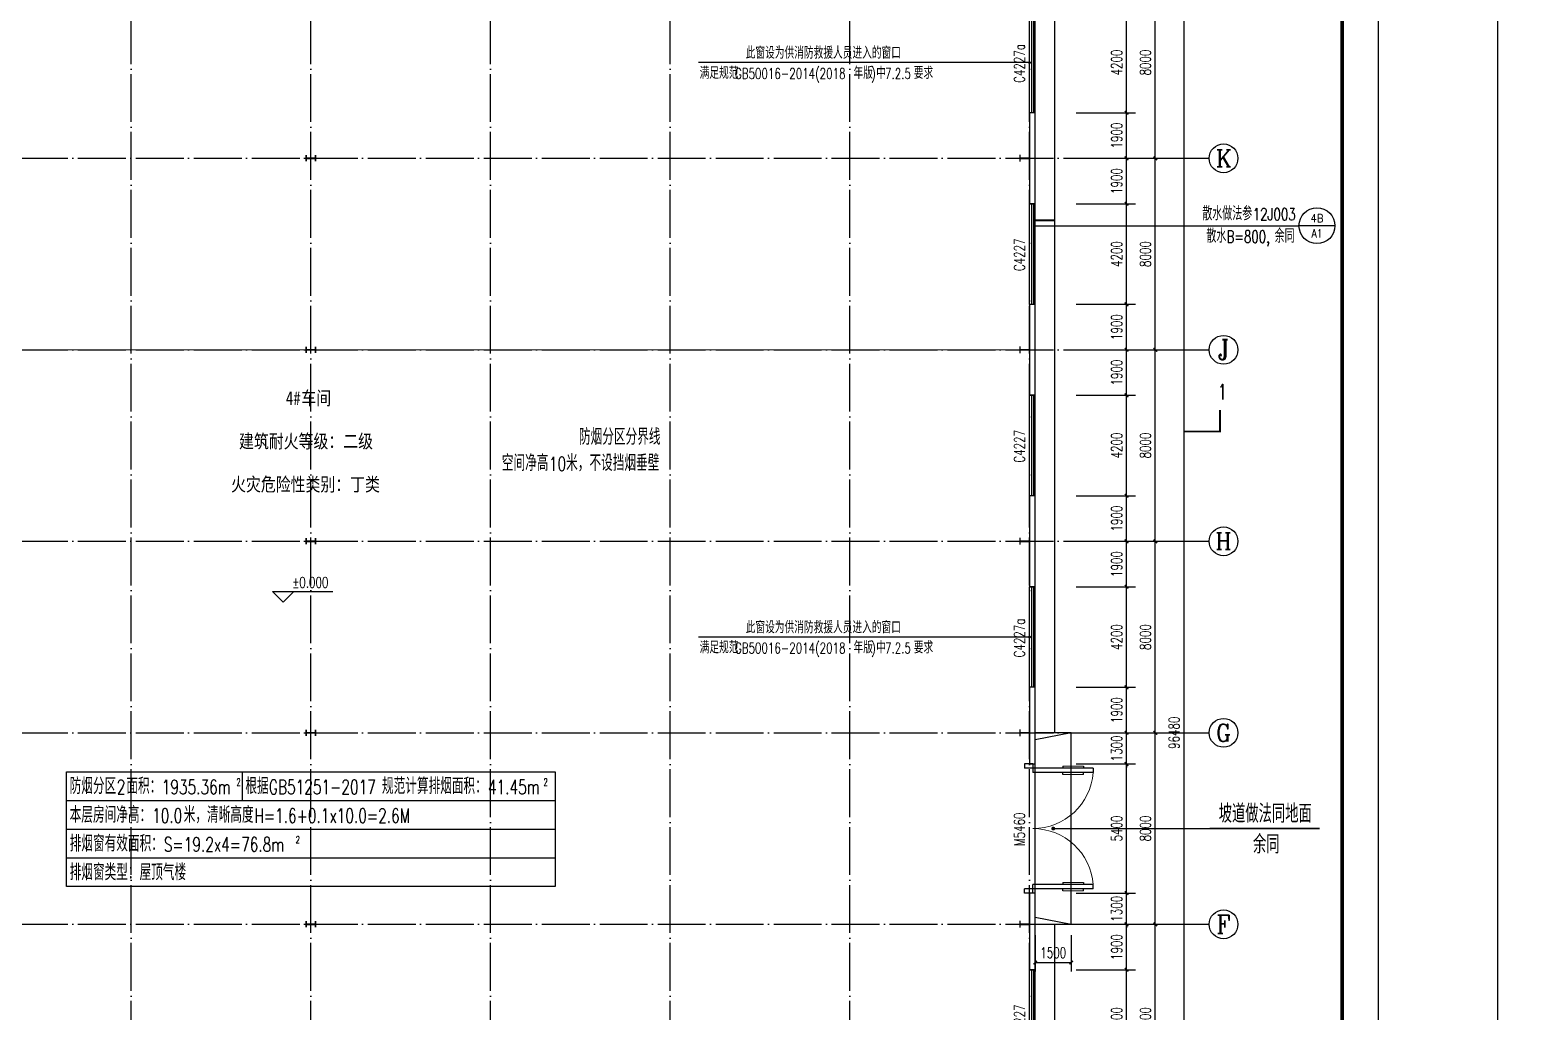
# Model space of a CAD drawing. Extents: x 14586673 to 15379323, y -344170 to -118775.
# Drawn here: x 14709900 to 14772514, y -267843 to -226859 of the extents above; entities that cross this region are included whole.
import ezdxf
from ezdxf.enums import TextEntityAlignment as Align

# ---------------------------------------------------------------- set-up
doc = ezdxf.new("R2010")
doc.units = 0
doc.header["$LTSCALE"] = 1000
doc.header["$MEASUREMENT"] = 0
doc.linetypes.add('DASH', pattern=[0.35, 0.25, -0.1])
doc.linetypes.add('DOTE', pattern=[2.42, 2, -0.2, 0.02, -0.2])
for name, color, linetype in [('AXIS', 3, 'Continuous'), ('AXIS_TEXT', 7, 'Continuous'), ('COLUMN', 2, 'Continuous'), ('DIM_ELEV', 3, 'Continuous'), ('DIM_IDEN', 3, 'Continuous'), ('DIM_LEAD', 3, 'Continuous'), ('DIM_SYMB', 3, 'Continuous'), ('DOTE', 1, 'DOTE'), ('PUB_DIM', 3, 'Continuous'), ('PUB_TEXT', 7, 'Continuous'), ('TK', 4, 'Continuous'), ('WALL-PARAPET', 6, 'Continuous'), ('WINDOW', 4, 'Continuous'), ('WINDOW_TEXT', 7, 'Continuous')]:
    doc.layers.add(name, color=color, linetype=linetype)
doc.styles.add('_TCH_AXIS', font='COMPLEX', dxfattribs={"bigfont": 'GBCBIG'})
doc.styles.add('_TCH_DIM', font='SIMPLEX', dxfattribs={"bigfont": 'GBCBIG'})
doc.styles.add('_TCH_DIM_T3', font='SIMPLEX', dxfattribs={"width": 0.705882, "bigfont": 'GBCBIG'})
doc.styles.add('_TCH_LABEL', font='COMPLEX', dxfattribs={"bigfont": 'GBCBIG'})
doc.styles.add('_TCH_WINDOW', font='SIMPLEX', dxfattribs={"height": 3.5, "bigfont": 'GBCBIG'})
doc.styles.add('COMPLEX', font='COMPLEX')
doc.styles.add('YAYA', font='', dxfattribs={"width": 0.8, "height": 1})
doc.styles.get('YAYA').set_extended_font_data('SimSun')
doc.dimstyles.new('_TCH_ARCH&&150', dxfattribs={"dimtxt": 446.25, "dimasz": 150, "dimexe": 375, "dimexo": 450, "dimgap": 189.375, "dimtad": 1, "dimdec": 0, "dimzin": 0, "dimdsep": 46, "dimtxsty": '_TCH_DIM_T3', "dimblk": 'ARCHTICK', "dimcen": 0.09, "dimclrt": 7, "dimazin": 2, "dimtfac": 1, "dimtdec": 0, "dimtix": 1, "dimtmove": 2, "dimatfit": 3, "dimfxl": 0, "dimtolj": 1, "dimtzin": 0, "dimarcsym": 0})

# ---------------------------------------------------------------- blocks, each defined once
blk = doc.blocks.new('A$C797E1D2B')
at = {"layer": 'COLUMN'}
h = blk.add_hatch(color=256, dxfattribs=at)
h.paths.add_polyline_path([(125, 400), (250, 400), (250, 388), (130, 388), (130, 200), (125, 200)])
h.paths.add_polyline_path([(0, 400), (125, 400), (125, 200), (120, 200), (120, 388), (0, 388)])
h.paths.add_polyline_path([(0, 12), (120, 12), (120, 200), (125, 200), (125, 0), (0, 0)])
h.paths.add_polyline_path([(125, 200), (130, 200), (130, 12), (250, 12), (250, 0), (125, 0)])
blk.add_lwpolyline([(250, 0), (250, 12), (130, 12), (130, 388), (250, 388), (250, 400), (0, 400), (0, 388), (120, 388), (120, 12), (0, 12), (0, 0)], close=True, dxfattribs=at)
blk = doc.blocks.new('GeYuanFrame_34052851', base_point=(20.09, 4.53))
at = {"layer": 'TK'}
blk.add_lwpolyline([(20.09, 4.53), (20.09, 598.53), (1071.09, 598.53), (1071.09, 4.53)], close=True, dxfattribs=at)
at = {"layer": 'TK', "const_width": 1}
blk.add_lwpolyline([(45.09, 588.53), (1061.09, 588.53), (1061.09, 14.53), (45.09, 14.53)], close=True, dxfattribs=at)
blk = doc.blocks.new('GeYuanFrame_70717211', base_point=(20.09, 4.53))
at = {"layer": 'TK'}
blk.add_lwpolyline([(20.09, 4.53), (20.09, 598.53), (1071.09, 598.53), (1071.09, 4.53)], close=True, dxfattribs=at)
blk = doc.blocks.new('_AXISO')
blk.add_circle((0, 0), 0.5)
at = {"layer": 'AXIS_TEXT', "style": 'COMPLEX', "width": 1.041667}
blk.add_attdef('A', text='', height=0.56, dxfattribs=at).set_placement((-0.25, -0.28), (0.25, -0.28), align=Align.FIT)
blk = doc.blocks.new('_ArchTick')
at = {"color": 0, "linetype": 'ByBlock', "const_width": 0.4}
blk.add_lwpolyline([(-0.5, -0.5), (0.5, 0.5)], dxfattribs=at)
blk = doc.blocks.new('*D60')
at = {"layer": 'AXIS', "color": 0, "lineweight": -2}
for p, q in [((14753573, -207980), (14758448, -207980)), ((14758073, -304460), (14758073, -207980)), ((14753573, -304460), (14758448, -304460))]:
    blk.add_line(p, q, dxfattribs=at)
at = {"layer": 'Defpoints', "color": 0}
for p in [(14753123, -207980), (14758073, -207980), (14753123, -304460)]:
    blk.add_point(p, dxfattribs=at)
at = {"layer": 'AXIS', "color": 0, "lineweight": -2, "xscale": 150, "yscale": 150, "zscale": 150}
for p, rotation in [((14758073, -207980), 90), ((14758073, -304460), 270)]:
    blk.add_blockref('_ArchTick', p, dxfattribs=dict(at, rotation=rotation))
at = {"layer": 'AXIS', "color": 7, "insert": (14757660, -256220), "char_height": 446.2, "attachment_point": 5, "rotation": 90, "style": '_TCH_DIM_T3'}
blk.add_mtext('\\A1;96480', dxfattribs=at)
blk = doc.blocks.new('*D66')
at = {"layer": 'AXIS', "color": 0, "lineweight": -2}
for p, q in [((14753573, -264220), (14757248, -264220)), ((14756873, -272220), (14756873, -264220)), ((14753573, -272220), (14757248, -272220))]:
    blk.add_line(p, q, dxfattribs=at)
at = {"layer": 'Defpoints', "color": 0}
for p in [(14753123, -264220), (14756873, -264220), (14753123, -272220)]:
    blk.add_point(p, dxfattribs=at)
at = {"layer": 'AXIS', "color": 0, "lineweight": -2, "xscale": 150, "yscale": 150, "zscale": 150}
for p, rotation in [((14756873, -264220), 90), ((14756873, -272220), 270)]:
    blk.add_blockref('_ArchTick', p, dxfattribs=dict(at, rotation=rotation))
at = {"layer": 'AXIS', "color": 7, "insert": (14756460, -268220), "char_height": 446.2, "attachment_point": 5, "rotation": 90, "style": '_TCH_DIM_T3'}
blk.add_mtext('\\A1;8000', dxfattribs=at)
blk = doc.blocks.new('*D67')
at = {"layer": 'AXIS', "color": 0, "lineweight": -2}
for p, q in [((14753573, -256220), (14757248, -256220)), ((14756873, -264220), (14756873, -256220)), ((14753573, -264220), (14757248, -264220))]:
    blk.add_line(p, q, dxfattribs=at)
at = {"layer": 'Defpoints', "color": 0}
for p in [(14753123, -256220), (14756873, -256220), (14753123, -264220)]:
    blk.add_point(p, dxfattribs=at)
at = {"layer": 'AXIS', "color": 0, "lineweight": -2, "xscale": 150, "yscale": 150, "zscale": 150}
for p, rotation in [((14756873, -256220), 90), ((14756873, -264220), 270)]:
    blk.add_blockref('_ArchTick', p, dxfattribs=dict(at, rotation=rotation))
at = {"layer": 'AXIS', "color": 7, "insert": (14756460, -260220), "char_height": 446.2, "attachment_point": 5, "rotation": 90, "style": '_TCH_DIM_T3'}
blk.add_mtext('\\A1;8000', dxfattribs=at)
blk = doc.blocks.new('*D68')
at = {"layer": 'AXIS', "color": 0, "lineweight": -2}
for p, q in [((14753573, -248220), (14757248, -248220)), ((14756873, -256220), (14756873, -248220)), ((14753573, -256220), (14757248, -256220))]:
    blk.add_line(p, q, dxfattribs=at)
at = {"layer": 'Defpoints', "color": 0}
for p in [(14753123, -248220), (14756873, -248220), (14753123, -256220)]:
    blk.add_point(p, dxfattribs=at)
at = {"layer": 'AXIS', "color": 0, "lineweight": -2, "xscale": 150, "yscale": 150, "zscale": 150}
for p, rotation in [((14756873, -248220), 90), ((14756873, -256220), 270)]:
    blk.add_blockref('_ArchTick', p, dxfattribs=dict(at, rotation=rotation))
at = {"layer": 'AXIS', "color": 7, "insert": (14756460, -252220), "char_height": 446.2, "attachment_point": 5, "rotation": 90, "style": '_TCH_DIM_T3'}
blk.add_mtext('\\A1;8000', dxfattribs=at)
blk = doc.blocks.new('*D69')
at = {"layer": 'AXIS', "color": 0, "lineweight": -2}
for p, q in [((14753573, -240220), (14757248, -240220)), ((14756873, -248220), (14756873, -240220)), ((14753573, -248220), (14757248, -248220))]:
    blk.add_line(p, q, dxfattribs=at)
at = {"layer": 'Defpoints', "color": 0}
for p in [(14753123, -240220), (14756873, -240220), (14753123, -248220)]:
    blk.add_point(p, dxfattribs=at)
at = {"layer": 'AXIS', "color": 0, "lineweight": -2, "xscale": 150, "yscale": 150, "zscale": 150}
for p, rotation in [((14756873, -240220), 90), ((14756873, -248220), 270)]:
    blk.add_blockref('_ArchTick', p, dxfattribs=dict(at, rotation=rotation))
at = {"layer": 'AXIS', "color": 7, "insert": (14756460, -244220), "char_height": 446.2, "attachment_point": 5, "rotation": 90, "style": '_TCH_DIM_T3'}
blk.add_mtext('\\A1;8000', dxfattribs=at)
blk = doc.blocks.new('*D70')
at = {"layer": 'AXIS', "color": 0, "lineweight": -2}
for p, q in [((14753573, -232220), (14757248, -232220)), ((14756873, -240220), (14756873, -232220)), ((14753573, -240220), (14757248, -240220))]:
    blk.add_line(p, q, dxfattribs=at)
at = {"layer": 'Defpoints', "color": 0}
for p in [(14753123, -232220), (14756873, -232220), (14753123, -240220)]:
    blk.add_point(p, dxfattribs=at)
at = {"layer": 'AXIS', "color": 0, "lineweight": -2, "xscale": 150, "yscale": 150, "zscale": 150}
for p, rotation in [((14756873, -232220), 90), ((14756873, -240220), 270)]:
    blk.add_blockref('_ArchTick', p, dxfattribs=dict(at, rotation=rotation))
at = {"layer": 'AXIS', "color": 7, "insert": (14756460, -236220), "char_height": 446.2, "attachment_point": 5, "rotation": 90, "style": '_TCH_DIM_T3'}
blk.add_mtext('\\A1;8000', dxfattribs=at)
blk = doc.blocks.new('*D71')
at = {"layer": 'AXIS', "color": 0, "lineweight": -2}
for p, q in [((14753573, -224220), (14757248, -224220)), ((14756873, -232220), (14756873, -224220)), ((14753573, -232220), (14757248, -232220))]:
    blk.add_line(p, q, dxfattribs=at)
at = {"layer": 'Defpoints', "color": 0}
for p in [(14753123, -224220), (14756873, -224220), (14753123, -232220)]:
    blk.add_point(p, dxfattribs=at)
at = {"layer": 'AXIS', "color": 0, "lineweight": -2, "xscale": 150, "yscale": 150, "zscale": 150}
for p, rotation in [((14756873, -224220), 90), ((14756873, -232220), 270)]:
    blk.add_blockref('_ArchTick', p, dxfattribs=dict(at, rotation=rotation))
at = {"layer": 'AXIS', "color": 7, "insert": (14756460, -228220), "char_height": 446.2, "attachment_point": 5, "rotation": 90, "style": '_TCH_DIM_T3'}
blk.add_mtext('\\A1;8000', dxfattribs=at)
blk = doc.blocks.new('$DorLib2D$00000011')
for p, q in [((-0.467, 0.471), (-0.467, -0.062)), ((-0.467, 0.471), (-0.433, 0.471)), ((-0.433, 0.471), (-0.433, 0.004)), ((0.433, 0.471), (0.433, 0.004)), ((0.467, 0.471), (0.433, 0.471)), ((0.467, 0.471), (0.467, -0.062)), ((-0.483, 0.396), (-0.467, 0.396)), ((-0.417, 0.396), (-0.433, 0.396)), ((0.417, 0.396), (0.433, 0.396)), ((0.483, 0.396), (0.467, 0.396)), ((-0.483, 0.235), (-0.467, 0.235)), ((-0.417, 0.235), (-0.433, 0.235)), ((0.417, 0.235), (0.433, 0.235)), ((0.483, 0.235), (0.467, 0.235)), ((-0.5, 0.004), (-0.433, 0.004)), ((-0.5, 0.004), (-0.5, -0.062)), ((0.5, 0.004), (0.433, 0.004)), ((0.5, 0.004), (0.5, -0.062)), ((-0.5, -0.062), (-0.467, -0.062)), ((0.5, -0.062), (0.467, -0.062))]:
    blk.add_line(p, q)
at = {"lineweight": 13}
for p, q in [((-0.483, 0.396), (-0.483, 0.235)), ((-0.417, 0.396), (-0.417, 0.235)), ((0.417, 0.396), (0.417, 0.235)), ((0.483, 0.396), (0.483, 0.235))]:
    blk.add_line(p, q, dxfattribs=at)
for centre, start, end in [((-0.467, 0.004), 0, 85.904), ((0.467, 0.004), 94.096, 180)]:
    blk.add_arc(centre, 0.467, start, end, dxfattribs=at)
blk = doc.blocks.new('$TCHSYS$WIN2D')
for p, q in [((-0.5, 0.5), (0.5, 0.5)), ((-0.5, 0.5), (-0.5, -0.5)), ((0.5, 0.5), (0.5, -0.5)), ((0.5, 0.167), (-0.5, 0.167)), ((0.5, -0.167), (-0.5, -0.167)), ((-0.5, -0.5), (0.5, -0.5))]:
    blk.add_line(p, q)
blk = doc.blocks.new('*D131')
at = {"layer": 'Defpoints', "color": 0}
for p in [(14751863, -264220), (14753363, -264220), (14753363, -265820)]:
    blk.add_point(p, dxfattribs=at)
at = {"layer": 'PUB_DIM', "color": 0, "lineweight": -2}
for p, q in [((14751863, -264670), (14751863, -266195)), ((14753363, -264670), (14753363, -266195)), ((14751863, -265820), (14753363, -265820))]:
    blk.add_line(p, q, dxfattribs=at)
at = {"layer": 'PUB_DIM', "color": 0, "lineweight": -2, "xscale": 150, "yscale": 150, "zscale": 150, "rotation": 180}
blk.add_blockref('_ArchTick', (14751863, -265820), dxfattribs=at)
at = {"layer": 'PUB_DIM', "color": 0, "lineweight": -2, "xscale": 150, "yscale": 150, "zscale": 150}
blk.add_blockref('_ArchTick', (14753363, -265820), dxfattribs=at)
at = {"layer": 'PUB_DIM', "color": 7, "insert": (14752613, -265408), "char_height": 446.2, "attachment_point": 5, "style": '_TCH_DIM_T3'}
blk.add_mtext('\\A1;1500', dxfattribs=at)
blk = doc.blocks.new('*D354')
at = {"layer": 'Defpoints', "color": 0}
for p in [(14753123, -266120), (14755673, -266120), (14753123, -270320)]:
    blk.add_point(p, dxfattribs=at)
at = {"layer": 'PUB_DIM', "color": 0, "lineweight": -2}
for p, q in [((14753573, -266120), (14756048, -266120)), ((14755673, -270320), (14755673, -266120)), ((14753573, -270320), (14756048, -270320))]:
    blk.add_line(p, q, dxfattribs=at)
at = {"layer": 'PUB_DIM', "color": 0, "lineweight": -2, "xscale": 150, "yscale": 150, "zscale": 150}
for p, rotation in [((14755673, -266120), 90), ((14755673, -270320), 270)]:
    blk.add_blockref('_ArchTick', p, dxfattribs=dict(at, rotation=rotation))
at = {"layer": 'PUB_DIM', "color": 7, "insert": (14755260, -268220), "char_height": 446.2, "attachment_point": 5, "rotation": 90, "style": '_TCH_DIM_T3'}
blk.add_mtext('\\A1;4200', dxfattribs=at)
blk = doc.blocks.new('*D355')
at = {"layer": 'Defpoints', "color": 0}
for p in [(14753123, -264220), (14755673, -264220), (14753123, -266120)]:
    blk.add_point(p, dxfattribs=at)
at = {"layer": 'PUB_DIM', "color": 0, "lineweight": -2}
for p, q in [((14753573, -264220), (14756048, -264220)), ((14755673, -266120), (14755673, -264220)), ((14753573, -266120), (14756048, -266120))]:
    blk.add_line(p, q, dxfattribs=at)
at = {"layer": 'PUB_DIM', "color": 0, "lineweight": -2, "xscale": 150, "yscale": 150, "zscale": 150}
for p, rotation in [((14755673, -264220), 90), ((14755673, -266120), 270)]:
    blk.add_blockref('_ArchTick', p, dxfattribs=dict(at, rotation=rotation))
at = {"layer": 'PUB_DIM', "color": 7, "insert": (14755260, -265170), "char_height": 446.2, "attachment_point": 5, "rotation": 90, "style": '_TCH_DIM_T3'}
blk.add_mtext('\\A1;1900', dxfattribs=at)
blk = doc.blocks.new('*D356')
at = {"layer": 'Defpoints', "color": 0}
for p in [(14753123, -262920), (14755673, -262920), (14753123, -264220)]:
    blk.add_point(p, dxfattribs=at)
at = {"layer": 'PUB_DIM', "color": 0, "lineweight": -2}
for p, q in [((14753573, -262920), (14756048, -262920)), ((14755673, -262920), (14755673, -262770)), ((14755673, -264220), (14755673, -262920)), ((14753573, -264220), (14756048, -264220)), ((14755673, -264220), (14755673, -264370))]:
    blk.add_line(p, q, dxfattribs=at)
at = {"layer": 'PUB_DIM', "color": 0, "lineweight": -2, "xscale": 150, "yscale": 150, "zscale": 150}
for p, rotation in [((14755673, -262920), 270), ((14755673, -264220), 90)]:
    blk.add_blockref('_ArchTick', p, dxfattribs=dict(at, rotation=rotation))
at = {"layer": 'PUB_DIM', "color": 7, "insert": (14755260, -263570), "char_height": 446.2, "attachment_point": 5, "rotation": 90, "style": '_TCH_DIM_T3'}
blk.add_mtext('\\A1;1300', dxfattribs=at)
blk = doc.blocks.new('*D357')
at = {"layer": 'Defpoints', "color": 0}
for p in [(14753123, -257520), (14755673, -257520), (14753123, -262920)]:
    blk.add_point(p, dxfattribs=at)
at = {"layer": 'PUB_DIM', "color": 0, "lineweight": -2}
for p, q in [((14753573, -257520), (14756048, -257520)), ((14755673, -262920), (14755673, -257520)), ((14753573, -262920), (14756048, -262920))]:
    blk.add_line(p, q, dxfattribs=at)
at = {"layer": 'PUB_DIM', "color": 0, "lineweight": -2, "xscale": 150, "yscale": 150, "zscale": 150}
for p, rotation in [((14755673, -257520), 90), ((14755673, -262920), 270)]:
    blk.add_blockref('_ArchTick', p, dxfattribs=dict(at, rotation=rotation))
at = {"layer": 'PUB_DIM', "color": 7, "insert": (14755260, -260220), "char_height": 446.2, "attachment_point": 5, "rotation": 90, "style": '_TCH_DIM_T3'}
blk.add_mtext('\\A1;5400', dxfattribs=at)
blk = doc.blocks.new('*D358')
at = {"layer": 'Defpoints', "color": 0}
for p in [(14753123, -256220), (14755673, -256220), (14753123, -257520)]:
    blk.add_point(p, dxfattribs=at)
at = {"layer": 'PUB_DIM', "color": 0, "lineweight": -2}
for p, q in [((14755673, -256220), (14755673, -256070)), ((14753573, -256220), (14756048, -256220)), ((14755673, -257520), (14755673, -256220)), ((14753573, -257520), (14756048, -257520)), ((14755673, -257520), (14755673, -257670))]:
    blk.add_line(p, q, dxfattribs=at)
at = {"layer": 'PUB_DIM', "color": 0, "lineweight": -2, "xscale": 150, "yscale": 150, "zscale": 150}
for p, rotation in [((14755673, -256220), 270), ((14755673, -257520), 90)]:
    blk.add_blockref('_ArchTick', p, dxfattribs=dict(at, rotation=rotation))
at = {"layer": 'PUB_DIM', "color": 7, "insert": (14755260, -256870), "char_height": 446.2, "attachment_point": 5, "rotation": 90, "style": '_TCH_DIM_T3'}
blk.add_mtext('\\A1;1300', dxfattribs=at)
blk = doc.blocks.new('*D359')
at = {"layer": 'Defpoints', "color": 0}
for p in [(14753123, -254320), (14755673, -254320), (14753123, -256220)]:
    blk.add_point(p, dxfattribs=at)
at = {"layer": 'PUB_DIM', "color": 0, "lineweight": -2}
for p, q in [((14753573, -254320), (14756048, -254320)), ((14755673, -256220), (14755673, -254320)), ((14753573, -256220), (14756048, -256220))]:
    blk.add_line(p, q, dxfattribs=at)
at = {"layer": 'PUB_DIM', "color": 0, "lineweight": -2, "xscale": 150, "yscale": 150, "zscale": 150}
for p, rotation in [((14755673, -254320), 90), ((14755673, -256220), 270)]:
    blk.add_blockref('_ArchTick', p, dxfattribs=dict(at, rotation=rotation))
at = {"layer": 'PUB_DIM', "color": 7, "insert": (14755260, -255270), "char_height": 446.2, "attachment_point": 5, "rotation": 90, "style": '_TCH_DIM_T3'}
blk.add_mtext('\\A1;1900', dxfattribs=at)
blk = doc.blocks.new('*D360')
at = {"layer": 'Defpoints', "color": 0}
for p in [(14753123, -250120), (14755673, -250120), (14753123, -254320)]:
    blk.add_point(p, dxfattribs=at)
at = {"layer": 'PUB_DIM', "color": 0, "lineweight": -2}
for p, q in [((14753573, -250120), (14756048, -250120)), ((14755673, -254320), (14755673, -250120)), ((14753573, -254320), (14756048, -254320))]:
    blk.add_line(p, q, dxfattribs=at)
at = {"layer": 'PUB_DIM', "color": 0, "lineweight": -2, "xscale": 150, "yscale": 150, "zscale": 150}
for p, rotation in [((14755673, -250120), 90), ((14755673, -254320), 270)]:
    blk.add_blockref('_ArchTick', p, dxfattribs=dict(at, rotation=rotation))
at = {"layer": 'PUB_DIM', "color": 7, "insert": (14755260, -252220), "char_height": 446.2, "attachment_point": 5, "rotation": 90, "style": '_TCH_DIM_T3'}
blk.add_mtext('\\A1;4200', dxfattribs=at)
blk = doc.blocks.new('*D361')
at = {"layer": 'Defpoints', "color": 0}
for p in [(14753123, -248220), (14755673, -248220), (14753123, -250120)]:
    blk.add_point(p, dxfattribs=at)
at = {"layer": 'PUB_DIM', "color": 0, "lineweight": -2}
for p, q in [((14753573, -248220), (14756048, -248220)), ((14755673, -250120), (14755673, -248220)), ((14753573, -250120), (14756048, -250120))]:
    blk.add_line(p, q, dxfattribs=at)
at = {"layer": 'PUB_DIM', "color": 0, "lineweight": -2, "xscale": 150, "yscale": 150, "zscale": 150}
for p, rotation in [((14755673, -248220), 90), ((14755673, -250120), 270)]:
    blk.add_blockref('_ArchTick', p, dxfattribs=dict(at, rotation=rotation))
at = {"layer": 'PUB_DIM', "color": 7, "insert": (14755260, -249170), "char_height": 446.2, "attachment_point": 5, "rotation": 90, "style": '_TCH_DIM_T3'}
blk.add_mtext('\\A1;1900', dxfattribs=at)
blk = doc.blocks.new('*D362')
at = {"layer": 'Defpoints', "color": 0}
for p in [(14753123, -246320), (14755673, -246320), (14753123, -248220)]:
    blk.add_point(p, dxfattribs=at)
at = {"layer": 'PUB_DIM', "color": 0, "lineweight": -2}
for p, q in [((14753573, -246320), (14756048, -246320)), ((14755673, -248220), (14755673, -246320)), ((14753573, -248220), (14756048, -248220))]:
    blk.add_line(p, q, dxfattribs=at)
at = {"layer": 'PUB_DIM', "color": 0, "lineweight": -2, "xscale": 150, "yscale": 150, "zscale": 150}
for p, rotation in [((14755673, -246320), 90), ((14755673, -248220), 270)]:
    blk.add_blockref('_ArchTick', p, dxfattribs=dict(at, rotation=rotation))
at = {"layer": 'PUB_DIM', "color": 7, "insert": (14755260, -247270), "char_height": 446.2, "attachment_point": 5, "rotation": 90, "style": '_TCH_DIM_T3'}
blk.add_mtext('\\A1;1900', dxfattribs=at)
blk = doc.blocks.new('*D363')
at = {"layer": 'Defpoints', "color": 0}
for p in [(14753123, -242120), (14755673, -242120), (14753123, -246320)]:
    blk.add_point(p, dxfattribs=at)
at = {"layer": 'PUB_DIM', "color": 0, "lineweight": -2}
for p, q in [((14753573, -242120), (14756048, -242120)), ((14755673, -246320), (14755673, -242120)), ((14753573, -246320), (14756048, -246320))]:
    blk.add_line(p, q, dxfattribs=at)
at = {"layer": 'PUB_DIM', "color": 0, "lineweight": -2, "xscale": 150, "yscale": 150, "zscale": 150}
for p, rotation in [((14755673, -242120), 90), ((14755673, -246320), 270)]:
    blk.add_blockref('_ArchTick', p, dxfattribs=dict(at, rotation=rotation))
at = {"layer": 'PUB_DIM', "color": 7, "insert": (14755260, -244220), "char_height": 446.2, "attachment_point": 5, "rotation": 90, "style": '_TCH_DIM_T3'}
blk.add_mtext('\\A1;4200', dxfattribs=at)
blk = doc.blocks.new('*D364')
at = {"layer": 'Defpoints', "color": 0}
for p in [(14753123, -240220), (14755673, -240220), (14753123, -242120)]:
    blk.add_point(p, dxfattribs=at)
at = {"layer": 'PUB_DIM', "color": 0, "lineweight": -2}
for p, q in [((14753573, -240220), (14756048, -240220)), ((14755673, -242120), (14755673, -240220)), ((14753573, -242120), (14756048, -242120))]:
    blk.add_line(p, q, dxfattribs=at)
at = {"layer": 'PUB_DIM', "color": 0, "lineweight": -2, "xscale": 150, "yscale": 150, "zscale": 150}
for p, rotation in [((14755673, -240220), 90), ((14755673, -242120), 270)]:
    blk.add_blockref('_ArchTick', p, dxfattribs=dict(at, rotation=rotation))
at = {"layer": 'PUB_DIM', "color": 7, "insert": (14755260, -241170), "char_height": 446.2, "attachment_point": 5, "rotation": 90, "style": '_TCH_DIM_T3'}
blk.add_mtext('\\A1;1900', dxfattribs=at)
blk = doc.blocks.new('*D365')
at = {"layer": 'Defpoints', "color": 0}
for p in [(14753123, -238320), (14755673, -238320), (14753123, -240220)]:
    blk.add_point(p, dxfattribs=at)
at = {"layer": 'PUB_DIM', "color": 0, "lineweight": -2}
for p, q in [((14753573, -238320), (14756048, -238320)), ((14755673, -240220), (14755673, -238320)), ((14753573, -240220), (14756048, -240220))]:
    blk.add_line(p, q, dxfattribs=at)
at = {"layer": 'PUB_DIM', "color": 0, "lineweight": -2, "xscale": 150, "yscale": 150, "zscale": 150}
for p, rotation in [((14755673, -238320), 90), ((14755673, -240220), 270)]:
    blk.add_blockref('_ArchTick', p, dxfattribs=dict(at, rotation=rotation))
at = {"layer": 'PUB_DIM', "color": 7, "insert": (14755260, -239270), "char_height": 446.2, "attachment_point": 5, "rotation": 90, "style": '_TCH_DIM_T3'}
blk.add_mtext('\\A1;1900', dxfattribs=at)
blk = doc.blocks.new('*D366')
at = {"layer": 'Defpoints', "color": 0}
for p in [(14753123, -234120), (14755673, -234120), (14753123, -238320)]:
    blk.add_point(p, dxfattribs=at)
at = {"layer": 'PUB_DIM', "color": 0, "lineweight": -2}
for p, q in [((14753573, -234120), (14756048, -234120)), ((14755673, -238320), (14755673, -234120)), ((14753573, -238320), (14756048, -238320))]:
    blk.add_line(p, q, dxfattribs=at)
at = {"layer": 'PUB_DIM', "color": 0, "lineweight": -2, "xscale": 150, "yscale": 150, "zscale": 150}
for p, rotation in [((14755673, -234120), 90), ((14755673, -238320), 270)]:
    blk.add_blockref('_ArchTick', p, dxfattribs=dict(at, rotation=rotation))
at = {"layer": 'PUB_DIM', "color": 7, "insert": (14755260, -236220), "char_height": 446.2, "attachment_point": 5, "rotation": 90, "style": '_TCH_DIM_T3'}
blk.add_mtext('\\A1;4200', dxfattribs=at)
blk = doc.blocks.new('*D367')
at = {"layer": 'Defpoints', "color": 0}
for p in [(14753123, -232220), (14755673, -232220), (14753123, -234120)]:
    blk.add_point(p, dxfattribs=at)
at = {"layer": 'PUB_DIM', "color": 0, "lineweight": -2}
for p, q in [((14753573, -232220), (14756048, -232220)), ((14755673, -234120), (14755673, -232220)), ((14753573, -234120), (14756048, -234120))]:
    blk.add_line(p, q, dxfattribs=at)
at = {"layer": 'PUB_DIM', "color": 0, "lineweight": -2, "xscale": 150, "yscale": 150, "zscale": 150}
for p, rotation in [((14755673, -232220), 90), ((14755673, -234120), 270)]:
    blk.add_blockref('_ArchTick', p, dxfattribs=dict(at, rotation=rotation))
at = {"layer": 'PUB_DIM', "color": 7, "insert": (14755260, -233170), "char_height": 446.2, "attachment_point": 5, "rotation": 90, "style": '_TCH_DIM_T3'}
blk.add_mtext('\\A1;1900', dxfattribs=at)
blk = doc.blocks.new('*D368')
at = {"layer": 'Defpoints', "color": 0}
for p in [(14753123, -230320), (14755673, -230320), (14753123, -232220)]:
    blk.add_point(p, dxfattribs=at)
at = {"layer": 'PUB_DIM', "color": 0, "lineweight": -2}
for p, q in [((14753573, -230320), (14756048, -230320)), ((14755673, -232220), (14755673, -230320)), ((14753573, -232220), (14756048, -232220))]:
    blk.add_line(p, q, dxfattribs=at)
at = {"layer": 'PUB_DIM', "color": 0, "lineweight": -2, "xscale": 150, "yscale": 150, "zscale": 150}
for p, rotation in [((14755673, -230320), 90), ((14755673, -232220), 270)]:
    blk.add_blockref('_ArchTick', p, dxfattribs=dict(at, rotation=rotation))
at = {"layer": 'PUB_DIM', "color": 7, "insert": (14755260, -231270), "char_height": 446.2, "attachment_point": 5, "rotation": 90, "style": '_TCH_DIM_T3'}
blk.add_mtext('\\A1;1900', dxfattribs=at)
blk = doc.blocks.new('*D369')
at = {"layer": 'Defpoints', "color": 0}
for p in [(14753123, -226120), (14755673, -226120), (14753123, -230320)]:
    blk.add_point(p, dxfattribs=at)
at = {"layer": 'PUB_DIM', "color": 0, "lineweight": -2}
for p, q in [((14753573, -226120), (14756048, -226120)), ((14755673, -230320), (14755673, -226120)), ((14753573, -230320), (14756048, -230320))]:
    blk.add_line(p, q, dxfattribs=at)
at = {"layer": 'PUB_DIM', "color": 0, "lineweight": -2, "xscale": 150, "yscale": 150, "zscale": 150}
for p, rotation in [((14755673, -226120), 90), ((14755673, -230320), 270)]:
    blk.add_blockref('_ArchTick', p, dxfattribs=dict(at, rotation=rotation))
at = {"layer": 'PUB_DIM', "color": 7, "insert": (14755260, -228220), "char_height": 446.2, "attachment_point": 5, "rotation": 90, "style": '_TCH_DIM_T3'}
blk.add_mtext('\\A1;4200', dxfattribs=at)

msp = doc.modelspace()

# ---------------------------------------------------------------- linework, layer by layer
at = {"ltscale": 0.5}
for p, q in [((14753362.6, -256220.3), (14751862.6, -256520.3)), ((14751862.6, -263920.3), (14753362.6, -264220.3))]:
    msp.add_line(p, q, dxfattribs=at)
for p, q in [((14718755.9, -257847.4), (14718755.9, -259047.4)), ((14711422.6, -259047.4), (14731822.6, -259047.4)), ((14711422.6, -260247.4), (14731822.6, -260247.4)), ((14711422.6, -261447.4), (14731822.6, -261447.4))]:
    msp.add_line(p, q)
for points in [[(14752662.6, -224220.3), (14752662.6, -256220.3)], [(14751862.6, -264220.3), (14753362.6, -264220.3), (14753362.6, -256220.3), (14751862.6, -256220.3)], [(14752662.6, -264220.3), (14752662.6, -288220.3)]]:
    msp.add_lwpolyline(points, dxfattribs=at)
at = {"linetype": 'DASH', "ltscale": 5, "const_width": 50}
msp.add_lwpolyline([(14691622.6, -240220.3), (14751622.6, -240220.3)], dxfattribs=at)
msp.add_lwpolyline([(14711422.6, -257847.4), (14731822.6, -257847.4), (14731822.6, -262647.4), (14711422.6, -262647.4)], close=True)
at = {"layer": 'AXIS'}
for p, q in [((14753122.6, -232220.3), (14759122.6, -232220.3)), ((14753122.6, -240220.3), (14759122.6, -240220.3)), ((14753122.6, -248220.3), (14759122.6, -248220.3)), ((14753122.6, -256220.3), (14759122.6, -256220.3)), ((14753122.6, -264220.3), (14759122.6, -264220.3))]:
    msp.add_line(p, q, dxfattribs=at)
at = {"layer": 'DIM_ELEV'}
for p, q in [((14720469.6, -250768.1), (14720019.6, -250318.1)), ((14720019.6, -250318.1), (14722539.6, -250318.1)), ((14720469.6, -250768.1), (14720919.6, -250318.1))]:
    msp.add_line(p, q, dxfattribs=at)
at = {"layer": 'DIM_IDEN'}
for p, q in [((14751862.6, -235035.2), (14758722.6, -235035.2)), ((14758722.6, -235035.2), (14762871.4, -235035.2)), ((14764371.4, -235035.2), (14762871.4, -235035.2))]:
    msp.add_line(p, q, dxfattribs=at)
at = {"layer": 'DIM_IDEN', "const_width": 75}
msp.add_lwpolyline([(14751862.6, -234810.2), (14752662.6, -234810.2)], dxfattribs=at)
at = {"layer": 'DIM_IDEN'}
msp.add_circle((14763621.4, -235035.2), 750, dxfattribs=at)
at = {"layer": 'DIM_LEAD'}
for p, q in [((14747522.6, -228220.3), (14737801.3, -228220.3)), ((14751622.6, -228220.3), (14747522.6, -228220.3)), ((14747522.6, -252220.3), (14737801.3, -252220.3)), ((14751622.6, -252220.3), (14747522.6, -252220.3)), ((14752612.6, -260220.3), (14763722.6, -260220.3)), ((14763722.6, -260220.3), (14759155.8, -260220.3))]:
    msp.add_line(p, q, dxfattribs=at)
for points, const_width in [([(14751652.6, -228220.3, 1), (14751592.6, -228220.3, 1)], 60), ([(14751652.6, -252220.3, 1), (14751592.6, -252220.3, 1)], 60), ([(14752572.6, -260220.3, 1), (14752652.6, -260220.3, 1)], 80)]:
    msp.add_lwpolyline(points, format="xyb", close=True, dxfattribs=dict(at, const_width=const_width))
at = {"layer": 'DIM_SYMB'}
msp.add_lwpolyline([(14736137.8, -244438, 0, 0, 0), (14729637.8, -244438, 0, 0, 0), (14729637.8, -240820.3, 160, 0, 0), (14729637.8, -240220.3, 0, 0, 0)], format="xyseb", dxfattribs=at)
at = {"layer": 'DIM_SYMB', "const_width": 75}
msp.add_lwpolyline([(14758072.6, -243629.5), (14759572.6, -243629.5), (14759572.6, -242729.5)], dxfattribs=at)
at = {"layer": 'DOTE'}
for p, q in [((14714122.6, -305720.3), (14714122.6, -206720.3)), ((14721622.6, -305720.3), (14721622.6, -206720.3)), ((14729122.6, -305720.3), (14729122.6, -206720.3)), ((14736622.6, -305720.3), (14736622.6, -206720.3)), ((14744122.6, -305720.3), (14744122.6, -206720.3)), ((14751622.6, -305720.3), (14751622.6, -206720.3)), ((14690122.6, -232220.3), (14753122.6, -232220.3)), ((14690122.6, -240220.3), (14753122.6, -240220.3)), ((14690122.6, -248220.3), (14753122.6, -248220.3)), ((14690122.6, -256220.3), (14753122.6, -256220.3)), ((14690122.6, -264220.3), (14753122.6, -264220.3))]:
    msp.add_line(p, q, dxfattribs=at)
at = {"layer": 'WALL-PARAPET'}
for p, q in [((14751862.6, -230320.3), (14751622.6, -230320.3)), ((14751622.6, -230320.3), (14751622.6, -234120.3)), ((14751862.6, -234120.3), (14751862.6, -230320.3)), ((14751622.6, -234120.3), (14751862.6, -234120.3)), ((14751862.6, -238320.3), (14751622.6, -238320.3)), ((14751622.6, -238320.3), (14751622.6, -242120.3)), ((14751862.6, -242120.3), (14751862.6, -238320.3)), ((14751622.6, -242120.3), (14751862.6, -242120.3)), ((14751862.6, -246320.3), (14751622.6, -246320.3)), ((14751622.6, -246320.3), (14751622.6, -250120.3)), ((14751862.6, -250120.3), (14751862.6, -246320.3)), ((14751622.6, -250120.3), (14751862.6, -250120.3)), ((14751862.6, -254320.3), (14751622.6, -254320.3)), ((14751622.6, -254320.3), (14751622.6, -257520.3)), ((14751862.6, -257520.3), (14751862.6, -254320.3)), ((14751622.6, -257520.3), (14751862.6, -257520.3)), ((14751862.6, -262920.3), (14751622.6, -262920.3)), ((14751622.6, -262920.3), (14751622.6, -266120.3)), ((14751862.6, -266120.3), (14751862.6, -262920.3)), ((14751622.6, -266120.3), (14751862.6, -266120.3))]:
    msp.add_line(p, q, dxfattribs=at)
at = {"layer": 'WINDOW'}
msp.add_line((14751862.6, -262920.3), (14751862.6, -257520.3), dxfattribs=at)

# ---------------------------------------------------------------- block references
at = {"xscale": 150, "yscale": 150, "zscale": 150, "rotation": 270}
for name, p in [('GeYuanFrame_34052851', (14677072.6, -181520.3)), ('GeYuanFrame_70717211', (14771172.6, -181520.3))]:
    msp.add_blockref(name, p, dxfattribs=at)
at = {"rotation": 270}
for p in [(14721422.6, -232095.3), (14751222.6, -232095.3), (14721422.6, -240095.3), (14751222.6, -240095.3), (14721422.6, -248095.3), (14751222.6, -248095.3), (14721422.6, -256095.3), (14751222.6, -256095.3), (14721422.6, -264095.3), (14751222.6, -264095.3)]:
    msp.add_blockref('A$C797E1D2B', p, dxfattribs=at)
at = {"layer": 'AXIS'}
ref = msp.add_blockref('_AXISO', (14759722.6, -232220.3), dxfattribs=dict(at, xscale=1200, yscale=1200, zscale=1200))
ref.add_attrib('A', 'K', dxfattribs={"layer": 'AXIS_TEXT', "ltscale": 0.5, "height": 711.9, "style": '_TCH_AXIS'}).set_placement((14759400.5, -232576.3), (14760044.6, -232576.3), align=Align.FIT)
ref = msp.add_blockref('_AXISO', (14759722.6, -240220.3), dxfattribs=dict(at, xscale=1200, yscale=1200, zscale=1200))
ref.add_attrib('A', 'J', dxfattribs={"layer": 'AXIS_TEXT', "ltscale": 0.5, "height": 850.4, "style": '_TCH_AXIS'}).set_placement((14759499.9, -240645.5), (14759945.3, -240645.5), align=Align.FIT)
ref = msp.add_blockref('_AXISO', (14759722.6, -248220.3), dxfattribs=dict(at, xscale=1200, yscale=1200, zscale=1200))
ref.add_attrib('A', 'H', dxfattribs={"layer": 'AXIS_TEXT', "ltscale": 0.5, "height": 695.2, "style": '_TCH_AXIS'}).set_placement((14759391.5, -248567.9), (14760053.6, -248567.9), align=Align.FIT)
ref = msp.add_blockref('_AXISO', (14759722.6, -256220.3), dxfattribs=dict(at, xscale=1200, yscale=1200, zscale=1200))
ref.add_attrib('A', 'G', dxfattribs={"layer": 'AXIS_TEXT', "ltscale": 0.5, "height": 728.9, "style": '_TCH_AXIS'}).set_placement((14759410.2, -256584.8), (14760035, -256584.8), align=Align.FIT)
ref = msp.add_blockref('_AXISO', (14759722.6, -264220.3), dxfattribs=dict(at, xscale=1200, yscale=1200, zscale=1200))
ref.add_attrib('A', 'F', dxfattribs={"layer": 'AXIS_TEXT', "ltscale": 0.5, "height": 763.6, "style": '_TCH_AXIS'}).set_placement((14759431.7, -264602.2), (14760013.5, -264602.2), align=Align.FIT)
at = {"layer": 'WINDOW'}
ref = msp.add_blockref('$TCHSYS$WIN2D', (14751742.6, -228220.3), dxfattribs=dict(at, xscale=4200, yscale=-240, zscale=4200, rotation=90))
ref.add_attrib('A', 'C4227a', (14751425.9, -229067.8), dxfattribs={"layer": 'WINDOW_TEXT', "ltscale": 0.5, "height": 446.25, "rotation": 90, "style": '_TCH_WINDOW', "width": 0.705882})
ref = msp.add_blockref('$TCHSYS$WIN2D', (14751742.6, -236220.3), dxfattribs=dict(at, xscale=4200, yscale=-240, zscale=4200, rotation=90))
ref.add_attrib('A', 'C4227', (14751425.9, -236932.8), dxfattribs={"layer": 'WINDOW_TEXT', "ltscale": 0.5, "height": 446.25, "rotation": 90, "style": '_TCH_WINDOW', "width": 0.705882})
ref = msp.add_blockref('$TCHSYS$WIN2D', (14751742.6, -244220.3), dxfattribs=dict(at, xscale=4200, yscale=-240, zscale=4200, rotation=90))
ref.add_attrib('A', 'C4227', (14751425.9, -244932.8), dxfattribs={"layer": 'WINDOW_TEXT', "ltscale": 0.5, "height": 446.25, "rotation": 90, "style": '_TCH_WINDOW', "width": 0.705882})
ref = msp.add_blockref('$TCHSYS$WIN2D', (14751742.6, -252220.3), dxfattribs=dict(at, xscale=4200, yscale=-240, zscale=4200, rotation=90))
ref.add_attrib('A', 'C4227a', (14751425.9, -253067.8), dxfattribs={"layer": 'WINDOW_TEXT', "ltscale": 0.5, "height": 446.25, "rotation": 90, "style": '_TCH_WINDOW', "width": 0.705882})
ref = msp.add_blockref('$DorLib2D$00000011', (14751742.6, -260220.3), dxfattribs=dict(at, xscale=-5400, yscale=-5400, zscale=-5400, rotation=90))
ref.add_attrib('A', 'M5460', (14751425.9, -260955.3), dxfattribs={"layer": 'WINDOW_TEXT', "ltscale": 0.5, "height": 446.25, "rotation": 90, "style": '_TCH_WINDOW', "width": 0.705882})
ref = msp.add_blockref('$TCHSYS$WIN2D', (14751742.6, -268220.3), dxfattribs=dict(at, xscale=4200, yscale=-240, zscale=4200, rotation=90))
ref.add_attrib('A', 'C4227', (14751425.9, -268932.8), dxfattribs={"layer": 'WINDOW_TEXT', "ltscale": 0.5, "height": 446.25, "rotation": 90, "style": '_TCH_WINDOW', "width": 0.705882})

# ---------------------------------------------------------------- texts
at = {"layer": 'PUB_TEXT', "style": '_TCH_DIM'}
for s, height, p in [('此窗设为供消防救援人员进入的窗口', 506.383, (14739774.4, -228062.8)), ('满足规范', 506.38, (14737851.1, -228902.8)), ('年版', 506.38, (14744275.5, -228902.8)), ('中', 506.4, (14745222.8, -228902.8)), ('要求', 506.38, (14746791.4, -228902.8)), ('散水做法参', 578.72, (14758835.2, -234810.6)), ('散水', 578.72, (14759005.8, -235745)), ('余同', 578.72, (14761854.1, -235745)), ('防烟分区分界线', 675.18, (14732816.5, -244190.8)), ('空间净高', 675.18, (14729594.4, -245281)), ('米，不设挡烟垂壁', 675.18, (14732280.3, -245281)), ('此窗设为供消防救援人员进入的窗口', 506.383, (14739774.4, -252062.8)), ('满足规范', 506.38, (14737851.1, -252902.8)), ('年版', 506.38, (14744275.5, -252902.8)), ('中', 506.4, (14745222.8, -252902.8)), ('要求', 506.38, (14746791.4, -252902.8)), ('防烟分区', 675.18, (14711555.9, -258780.7)), ('面积：', 675.18, (14713921.9, -258780.7)), ('根据', 675.18, (14718889.2, -258780.7)), ('规范计算排烟面积：', 675.18, (14724592.2, -258780.7)), ('坡道做法同地面', 771.63, (14759520, -259980.3)), ('本层房间净高：', 675.18, (14711555.9, -259980.7)), ('米，清晰高度', 675.18, (14716316.3, -259980.7)), ('排烟窗有效面积：', 675.18, (14711555.9, -261180.7)), ('余同', 771.63, (14760949.8, -261260.3)), ('排烟窗类型：屋顶气楼', 675.18, (14711555.9, -262380.7))]:
    msp.add_text(s, height=height, dxfattribs=at).set_placement(p)
at = {"layer": 'PUB_TEXT'}
for s, height, style, width, p in [('GB50016-2014(2018', 446.25, '_TCH_DIM', 0.705882, (14739325.5, -228902.8)), (')', 446.2, '_TCH_DIM', 0.705882, (14745012.8, -228902.8)), ('7.2.5', 446.25, '_TCH_DIM', 0.705882, (14745591.4, -228902.8)), ('12J003', 510, '_TCH_DIM', 0.705882, (14760941.6, -234810.6)), ('B=800,', 510, '_TCH_DIM', 0.705882, (14759848.4, -235745)), ('1', 637.5, '_TCH_LABEL', 0.705882, (14759476.1, -242298.3)), ('4#', 569.62, 'YAYA', 0.8, (14720578.5, -242524.4)), ('车间', 569.62, 'YAYA', 0.8, (14721226.6, -242524.4)), ('建筑耐火等级：二级', 569.62, 'YAYA', 0.8, (14718624.1, -244324.4)), ('10', 595, '_TCH_DIM', 0.705882, (14731560.3, -245281)), ('火灾危险性类别：丁类', 569.62, 'YAYA', 0.8, (14718292.4, -246124.4)), ('%%P0.000', 446.25, '_TCH_DIM', 0.705882, (14720844.6, -250160.6)), ('GB50016-2014(2018', 446.25, '_TCH_DIM', 0.705882, (14739325.5, -252902.8)), (')', 446.2, '_TCH_DIM', 0.705882, (14745012.8, -252902.8)), ('7.2.5', 446.25, '_TCH_DIM', 0.705882, (14745591.4, -252902.8)), ('2', 595, '_TCH_DIM', 0.705882, (14713521.9, -258780.7)), ('1935.36m', 595, '_TCH_DIM', 0.705882, (14715396.3, -258780.7)), ('2', 297.5, '_TCH_DIM', 0.705882, (14718516.3, -258430.7)), ('GB51251-2017', 595, '_TCH_DIM', 0.705882, (14719872.2, -258780.7)), ('41.45m', 595, '_TCH_DIM', 0.705882, (14729015.6, -258780.7)), ('2', 297.5, '_TCH_DIM', 0.705882, (14731335.6, -258430.7)), ('10.0', 595, '_TCH_DIM', 0.705882, (14714996.3, -259980.7)), ('H=1.6+0.1x10.0=2.6M', 595, '_TCH_DIM', 0.705882, (14719265.3, -259980.7)), ('S=19.2x4=76.8m', 595, '_TCH_DIM', 0.705882, (14715487.8, -261180.7)), ('2', 297.5, '_TCH_DIM', 0.705882, (14720987.8, -260830.7))]:
    msp.add_text(s, height=height, dxfattribs=dict(at, style=style, width=width)).set_placement(p)
at = {"layer": 'PUB_TEXT', "style": '_TCH_LABEL'}
for s, height, p, p2 in [('4B', 326.08, (14763349.6, -234886.1), (14763893.1, -234886.1)), ('A1', 349.85, (14763388.1, -235530.3), (14763854.6, -235530.3))]:
    msp.add_text(s, height=height, dxfattribs=at).set_placement(p, p2, align=Align.FIT)

# ---------------------------------------------------------------- dimensions: what is measured, and where the dimension line sits
at = {"layer": 'AXIS'}
for p1, p2, distance, text, picture, middle in [((14753122.6, -304460.3), (14753122.6, -207980.3), -4950, '96480', '*D60', (14757660.1, -256220.3)), ((14753122.6, -232220.3), (14753122.6, -224220.3), -3750, '8000', '*D71', (14756460.1, -228220.3)), ((14753122.6, -240220.3), (14753122.6, -232220.3), -3750, '8000', '*D70', (14756460.1, -236220.3)), ((14753122.6, -248220.3), (14753122.6, -240220.3), -3750, '8000', '*D69', (14756460.1, -244220.3)), ((14753122.6, -256220.3), (14753122.6, -248220.3), -3750, '8000', '*D68', (14756460.1, -252220.3)), ((14753122.6, -264220.3), (14753122.6, -256220.3), -3750, '8000', '*D67', (14756460.1, -260220.3)), ((14753122.6, -272220.3), (14753122.6, -264220.3), -3750, '8000', '*D66', (14756460.1, -268220.3))]:
    dim = msp.add_aligned_dim(p1=p1, p2=p2, distance=distance, text=text, dimstyle='_TCH_ARCH&&150', dxfattribs=at)
    dim.commit()
    dim.dimension.update_dxf_attribs({"geometry": picture, "text_midpoint": middle})
at = {"layer": 'PUB_DIM'}
for p1, p2, distance, text, picture, middle in [((14753122.6, -230320.3), (14753122.6, -226120.3), -2550, '4200', '*D369', (14755260.1, -228220.3)), ((14753122.6, -232220.3), (14753122.6, -230320.3), -2550, '1900', '*D368', (14755260.1, -231270.3)), ((14753122.6, -234120.3), (14753122.6, -232220.3), -2550, '1900', '*D367', (14755260.1, -233170.3)), ((14753122.6, -238320.3), (14753122.6, -234120.3), -2550, '4200', '*D366', (14755260.1, -236220.3)), ((14753122.6, -240220.3), (14753122.6, -238320.3), -2550, '1900', '*D365', (14755260.1, -239270.3)), ((14753122.6, -242120.3), (14753122.6, -240220.3), -2550, '1900', '*D364', (14755260.1, -241170.3)), ((14753122.6, -246320.3), (14753122.6, -242120.3), -2550, '4200', '*D363', (14755260.1, -244220.3)), ((14753122.6, -248220.3), (14753122.6, -246320.3), -2550, '1900', '*D362', (14755260.1, -247270.3)), ((14753122.6, -250120.3), (14753122.6, -248220.3), -2550, '1900', '*D361', (14755260.1, -249170.3)), ((14753122.6, -254320.3), (14753122.6, -250120.3), -2550, '4200', '*D360', (14755260.1, -252220.3)), ((14753122.6, -256220.3), (14753122.6, -254320.3), -2550, '1900', '*D359', (14755260.1, -255270.3)), ((14753122.6, -257520.3), (14753122.6, -256220.3), -2550, '1300', '*D358', (14755260.1, -256870.3)), ((14753122.6, -262920.3), (14753122.6, -257520.3), -2550, '5400', '*D357', (14755260.1, -260220.3)), ((14753122.6, -264220.3), (14753122.6, -262920.3), -2550, '1300', '*D356', (14755260.1, -263570.3)), ((14751862.6, -264220.3), (14753362.6, -264220.3), -1600, '1500', '*D131', (14752612.6, -265407.8)), ((14753122.6, -266120.3), (14753122.6, -264220.3), -2550, '1900', '*D355', (14755260.1, -265170.3)), ((14753122.6, -270320.3), (14753122.6, -266120.3), -2550, '4200', '*D354', (14755260.1, -268220.3))]:
    dim = msp.add_aligned_dim(p1=p1, p2=p2, distance=distance, text=text, dimstyle='_TCH_ARCH&&150', dxfattribs=at)
    dim.commit()
    dim.dimension.update_dxf_attribs({"geometry": picture, "text_midpoint": middle})

doc.saveas('drawing.dxf')
